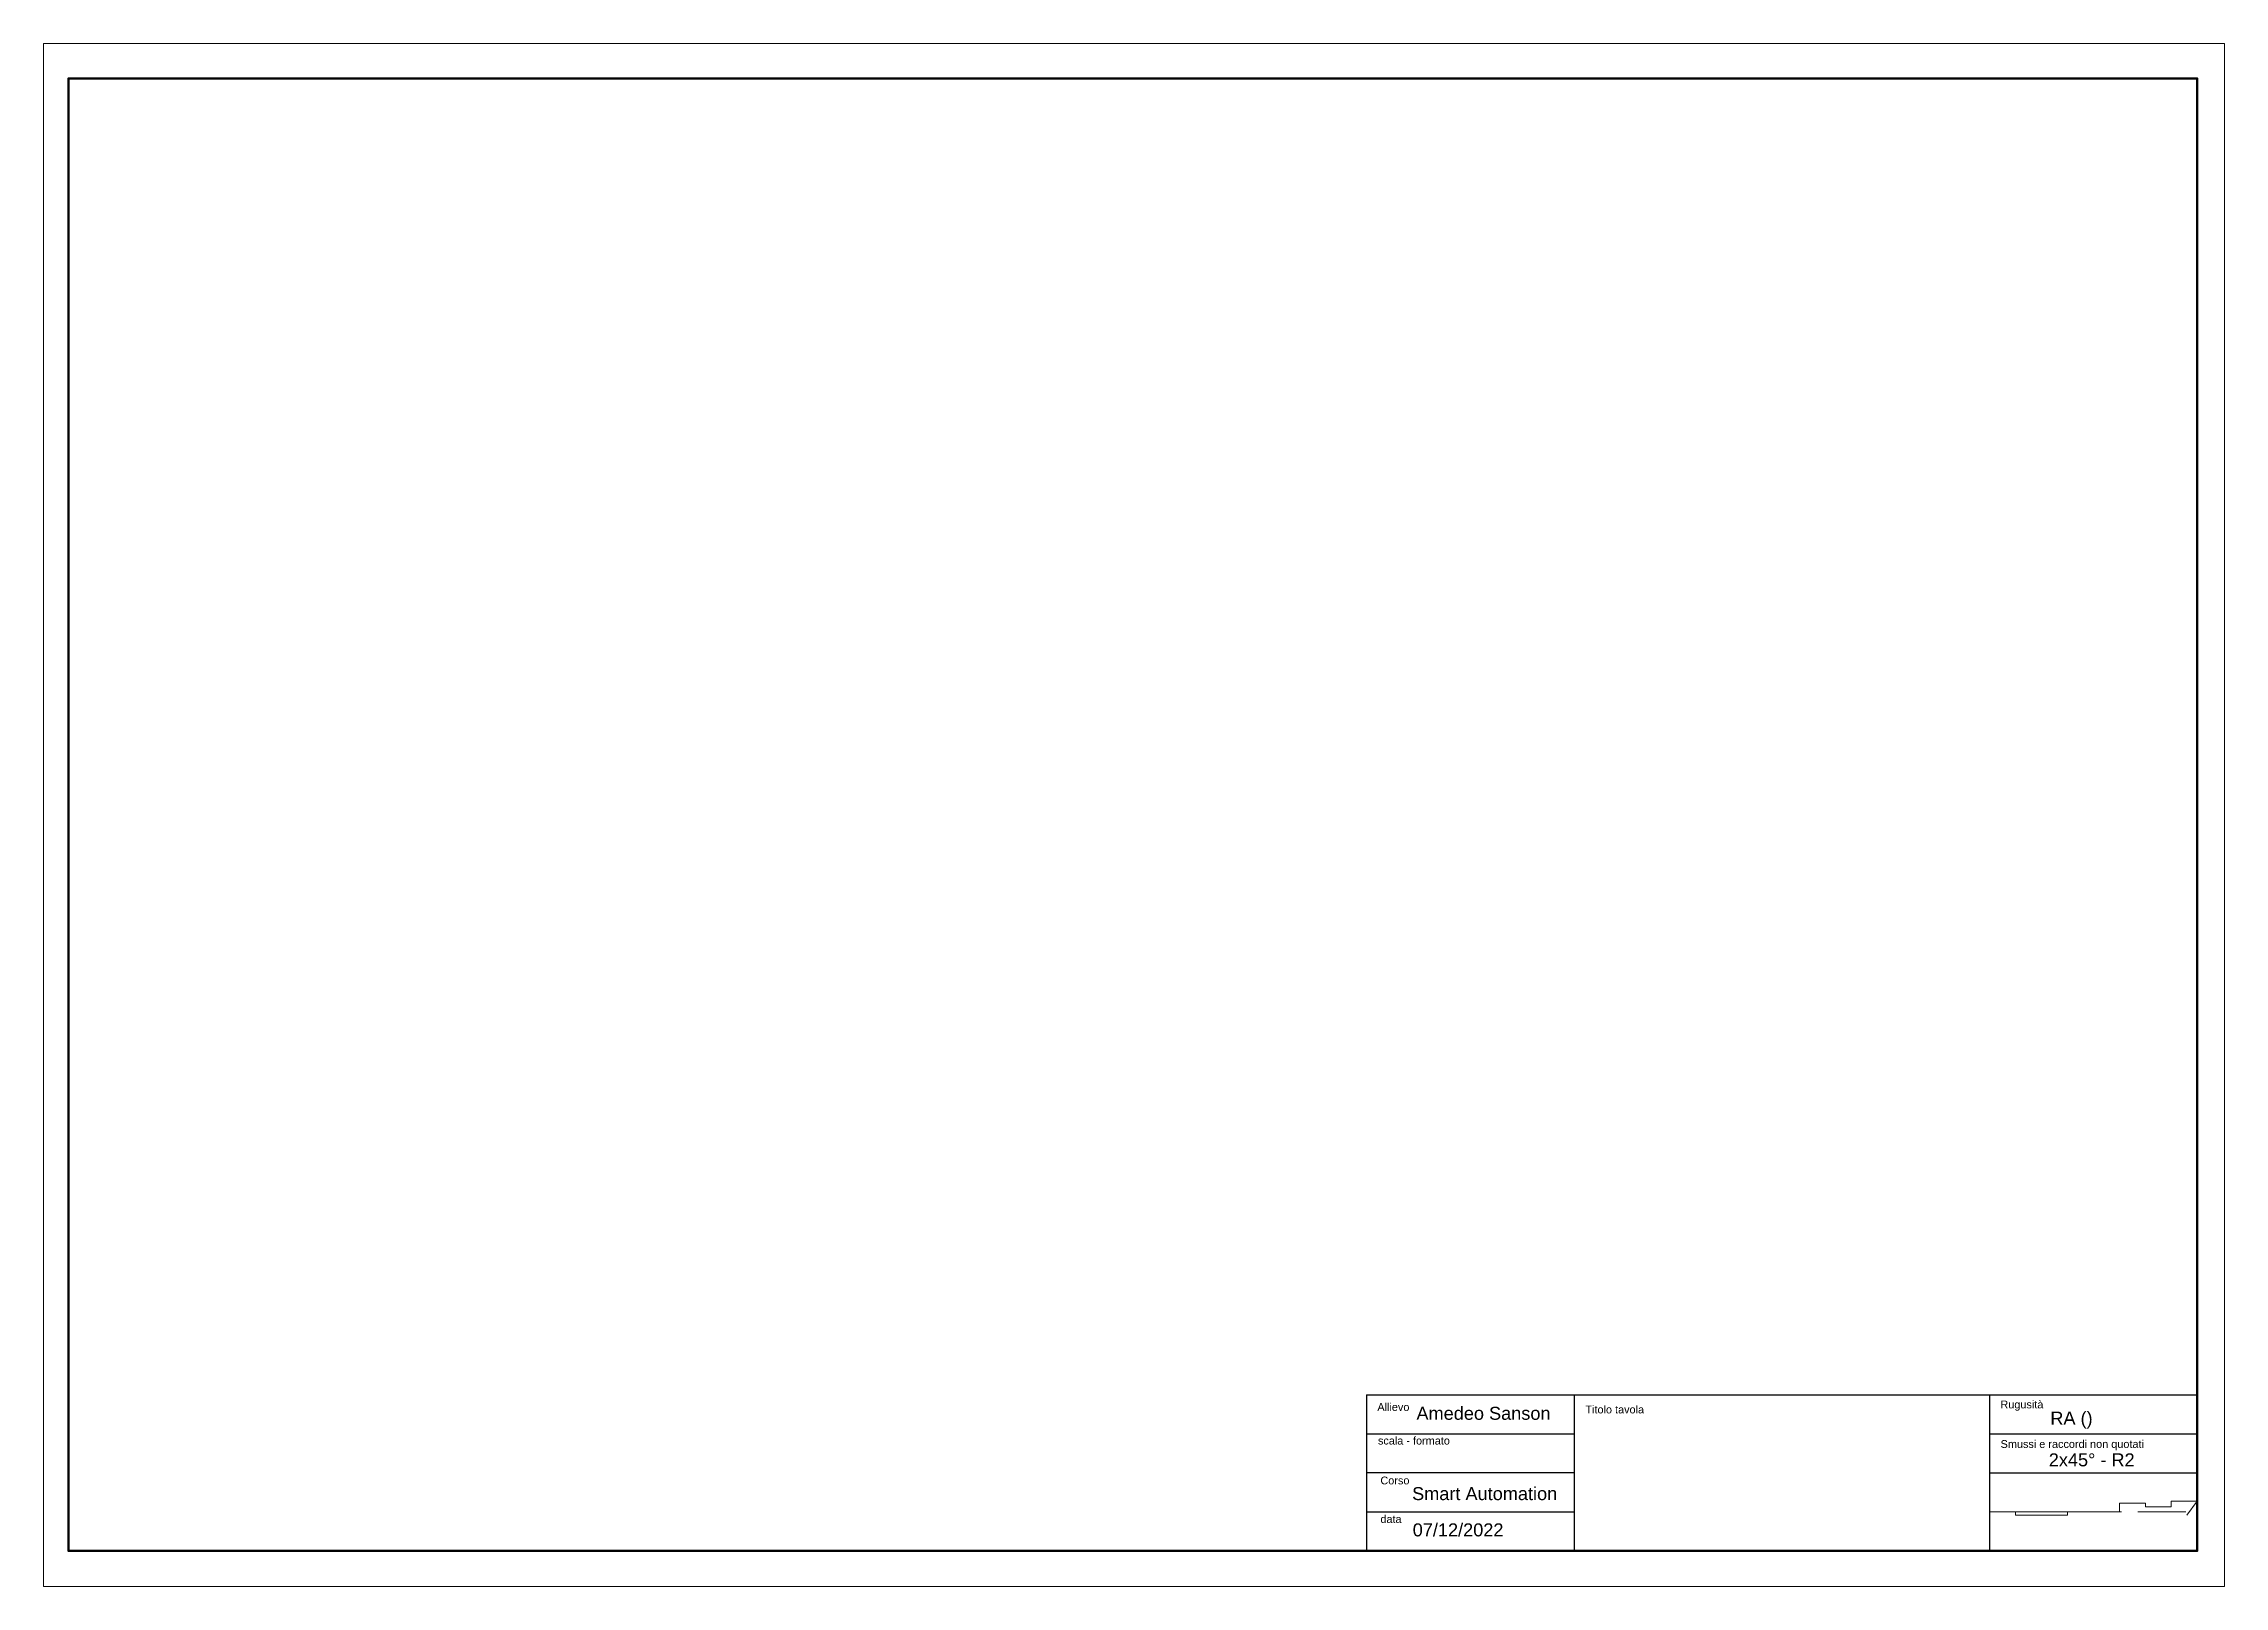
# Model space of a CAD drawing. Header units: millimetres. Extents: x 316 to 736, y 307 to 604.
import ezdxf

# ---------------------------------------------------------------- set-up
doc = ezdxf.new("R2010")
doc.units = ezdxf.units.MM
doc.linetypes.add('CENTRO2', pattern=[28.575, 19.05, -3.175, 3.175, -3.175])
for name, color, linetype, lineweight in [('01-Linea sottiile', 8, 'Continuous', 15), ('04-Linea assi', 4, 'CENTRO2', 15), ('07-Squadratura', 5, 'Continuous', 50), ('08-Foglio', 3, 'Continuous', 15)]:
    doc.layers.add(name, color=color, linetype=linetype, lineweight=lineweight)
doc.layers.add('09-Cartiglio', color=30, linetype='Continuous')
doc.styles.get("Standard").update_dxf_attribs({"font": 'arial.ttf'})

msp = doc.modelspace()

# ---------------------------------------------------------------- linework, layer by layer
at = {"layer": '01-Linea sottiile'}
for p, q in [((725.39, 322.46), (725.39, 323.52)), ((725.39, 323.52), (730.39, 323.52)), ((730.39, 323.52), (728.39, 320.86)), ((690.39, 321.49), (690.39, 321.49)), ((690.39, 321.49), (695.39, 321.49)), ((695.39, 321.49), (695.39, 320.86)), ((695.39, 320.86), (705.39, 320.86)), ((705.39, 320.86), (705.39, 321.49)), ((705.39, 321.49), (715.39, 321.49)), ((715.39, 321.49), (715.39, 323.15)), ((715.39, 323.15), (720.39, 323.15)), ((720.39, 323.15), (720.39, 322.46)), ((720.39, 322.46), (725.39, 322.46))]:
    msp.add_line(p, q, dxfattribs=at)
at = {"layer": '04-Linea assi'}
msp.add_line((690.39, 321.49), (728.16, 321.49), dxfattribs=at)
at = {"layer": '07-Squadratura'}
for points in [[(520.39, 313.98), (320.39, 313.98), (320.39, 597.45), (520.39, 597.45)], [(520.39, 597.45), (730.39, 597.45), (730.39, 313.98), (520.39, 313.98)]]:
    msp.add_lwpolyline(points, dxfattribs=at)
at = {"layer": '08-Foglio'}
for points in [[(525.61, 307.14), (315.61, 307.14), (315.61, 604.14), (525.61, 604.14)], [(525.61, 604.14), (735.61, 604.14), (735.61, 307.14), (525.61, 307.14)]]:
    msp.add_lwpolyline(points, dxfattribs=at)
at = {"layer": '09-Cartiglio'}
for p, q in [((570.39, 344.01), (570.39, 313.98)), ((570.39, 344.01), (610.39, 344.01)), ((570.39, 344.01), (570.39, 336.51)), ((610.39, 344.01), (690.39, 344.01)), ((610.39, 344.01), (610.39, 313.98)), ((690.39, 344.01), (730.39, 344.01)), ((690.39, 344.01), (690.39, 313.98)), ((570.39, 336.51), (610.39, 336.51)), ((610.39, 336.51), (610.39, 329.01)), ((690.39, 336.51), (730.39, 336.51)), ((610.39, 329.01), (570.39, 329.01)), ((570.39, 329.01), (570.39, 321.51)), ((690.39, 329.01), (730.39, 329.01)), ((570.39, 321.51), (610.39, 321.51))]:
    msp.add_line(p, q, dxfattribs=at)

# ---------------------------------------------------------------- texts
at = {"layer": '09-Cartiglio', "char_height": 1.5, "attachment_point": 1}
for s, insert, width in [('Allievo', (572.48, 342.42), 1.4841), ('Titolo tavola', (612.55, 341.94), 14.6775), ('Rugusità', (692.48, 342.91), 1.4841), ('scala - formato', (572.59, 335.95), 15.6373), ('Smussi e raccordi non quotati', (692.51, 335.3), 30.5081), ('Corso', (573.07, 328.28), 1.4841), ('data', (573.07, 320.85), 1.4841)]:
    msp.add_mtext(s, dxfattribs=dict(at, insert=insert, width=width))
at = {"layer": '09-Cartiglio', "char_height": 2.5, "attachment_point": 1}
for s, insert in [('Amedeo Sanson', (580.01, 341.71)), ('RA ()', (702.09, 340.78)), ('2x45° - R2', (701.79, 332.75)), ('Smart Automation', (579.17, 326.25)), ('07/12/2022', (579.29, 319.27))]:
    msp.add_mtext_dynamic_manual_height_columns(s, width=34.7419, gutter_width=12.5, heights=[3.58], dxfattribs=dict(at, insert=insert))

doc.saveas('drawing.dxf')
